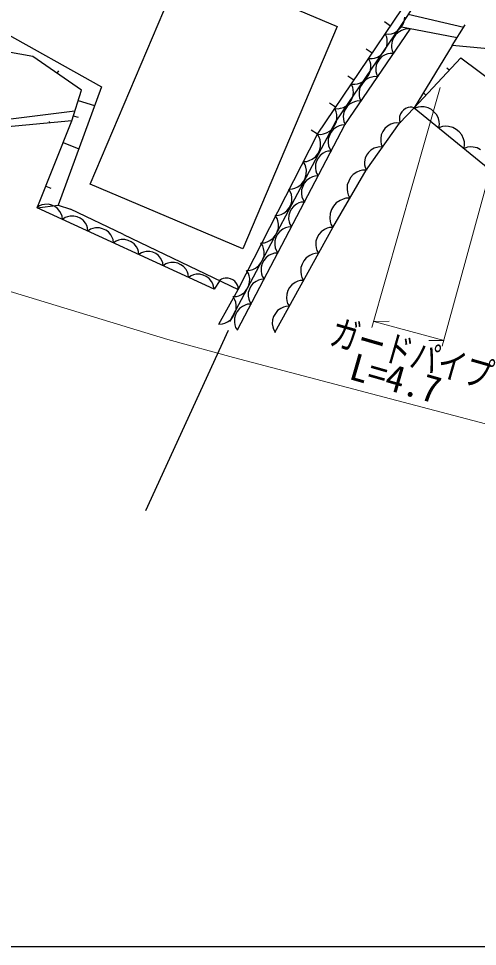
# Model space of a CAD drawing. Units: millimetres, scale not verified. Extents: x 40000 to 680000, y 20000 to 380000.
# Drawn here: x 125844 to 156900, y 205000 to 267838 of the extents above; entities that cross this region are included whole.
import ezdxf
from ezdxf.enums import TextEntityAlignment as Align

# ---------------------------------------------------------------- set-up
doc = ezdxf.new("R2010")
doc.units = ezdxf.units.MM
doc.header["$LTSCALE"] = 1000
for name, color, linetype, lineweight in [('M-BGD', 7, 'Continuous', 25), ('M-STR-HTXT', 7, 'Continuous', 13), ('M-TTL-BAND', 7, 'Continuous', 25)]:
    doc.layers.add(name, color=color, linetype=linetype, lineweight=lineweight)
doc.styles.add('ＭＳ ゴシック', font='')
doc.styles.get('ＭＳ ゴシック').set_extended_font_data('MS Gothic')

msp = doc.modelspace()

# ---------------------------------------------------------------- linework, layer by layer
at = {"layer": 'M-BGD'}
for p, q in [((130699, 256625), (137079, 271684)), ((137079, 271684), (147411, 267307)), ((146065, 260001), (151808, 268492)), ((146065, 260001), (151808, 268492)), ((152697, 268839), (151706, 267370)), ((123323, 267749), (131452, 263216)), ((151946, 267647), (151983, 267926)), ((152222, 268135), (155982, 267264)), ((147411, 267307), (141032, 252248)), ((151706, 267370), (147309, 260892)), ((147930, 260639), (152348, 267118)), ((151019, 267325), (150605, 267605)), ((151522, 267021), (151698, 267206)), ((151658, 267299), (155533, 266565)), ((151698, 267206), (151840, 267414)), ((151948, 267100), (151759, 267035)), ((151840, 267414), (151946, 267647)), ((152115, 267131), (151948, 267100)), ((152348, 267118), (152115, 267131)), ((155181, 266017), (156071, 267402)), ((150757, 266582), (150659, 266793)), ((150659, 266793), (150903, 266780)), ((150790, 266415), (150757, 266582)), ((150903, 266780), (151078, 266814)), ((151078, 266814), (151277, 266882)), ((151221, 266530), (151119, 266309)), ((151356, 266728), (151221, 266530)), ((151277, 266882), (151522, 267021)), ((151524, 266904), (151356, 266728)), ((151759, 267035), (151524, 266904)), ((126801, 265269), (123120, 265944)), ((150663, 265728), (150764, 265949)), ((150764, 265949), (150799, 266215)), ((150799, 266215), (150790, 266415)), ((151119, 266309), (151083, 266043)), ((151083, 266043), (151092, 265844)), ((151092, 265844), (151123, 265677)), ((155181, 266017), (152629, 261796)), ((160629, 265504), (155181, 266017)), ((130114, 262999), (126801, 265269)), ((149780, 265494), (149366, 265774)), ((149938, 265156), (150127, 265221)), ((150127, 265221), (150361, 265353)), ((150439, 265262), (150279, 265095)), ((150361, 265353), (150528, 265529)), ((150661, 265387), (150439, 265262)), ((150528, 265529), (150663, 265728)), ((150841, 265448), (150661, 265387)), ((151000, 265478), (150841, 265448)), ((151221, 265465), (151000, 265478)), ((151123, 265677), (151221, 265465)), ((152629, 261796), (155770, 265182)), ((155770, 265182), (164899, 258311)), ((149642, 264915), (149538, 265137)), ((149538, 265137), (149771, 265124)), ((149676, 264740), (149642, 264915)), ((149686, 264530), (149676, 264740)), ((149771, 265124), (149938, 265156)), ((150054, 264697), (150019, 264445)), ((150151, 264907), (150054, 264697)), ((150279, 265095), (150151, 264907)), ((128457, 264134), (128569, 264297)), ((148542, 263663), (148128, 263943)), ((149402, 263809), (149543, 264018)), ((149543, 264018), (149649, 264251)), ((149649, 264251), (149686, 264530)), ((150019, 264445), (150028, 264255)), ((150028, 264255), (150058, 264097)), ((150058, 264097), (150151, 263895)), ((154985, 264336), (154827, 264482)), ((148460, 263186), (148362, 263397)), ((148362, 263397), (148607, 263384)), ((148607, 263384), (148782, 263418)), ((148782, 263418), (148980, 263486)), ((149024, 263308), (148922, 263087)), ((148980, 263486), (149226, 263624)), ((149159, 263506), (149024, 263308)), ((149327, 263682), (149159, 263506)), ((149226, 263624), (149402, 263809)), ((149562, 263813), (149327, 263682)), ((149751, 263877), (149562, 263813)), ((149918, 263909), (149751, 263877)), ((150151, 263895), (149918, 263909)), ((131452, 263216), (128519, 255207)), ((129439, 260913), (130114, 262999)), ((148493, 263019), (148460, 263186)), ((148467, 262553), (148502, 262819)), ((148502, 262819), (148493, 263019)), ((148922, 263087), (148886, 262821)), ((148886, 262821), (148895, 262621)), ((153414, 262642), (153239, 262805)), ((129886, 262295), (130984, 261939)), ((147304, 261832), (146889, 262112)), ((148064, 261957), (148232, 262133)), ((148242, 262040), (148082, 261873)), ((148232, 262133), (148366, 262332)), ((148464, 262164), (148242, 262040)), ((148366, 262332), (148467, 262553)), ((148644, 262226), (148464, 262164)), ((148803, 262256), (148644, 262226)), ((149024, 262243), (148803, 262256)), ((148895, 262621), (148926, 262455)), ((148926, 262455), (149024, 262243)), ((118875, 260225), (129658, 261590)), ((147345, 261518), (147242, 261740)), ((147242, 261740), (147475, 261728)), ((147379, 261343), (147345, 261518)), ((147475, 261728), (147641, 261760)), ((147641, 261760), (147830, 261825)), ((147856, 261475), (147822, 261222)), ((147830, 261825), (148064, 261957)), ((147954, 261685), (147856, 261475)), ((148082, 261873), (147954, 261685)), ((151635, 260758), (152629, 261796)), ((151783, 261520), (151687, 261379)), ((151899, 261641), (151783, 261520)), ((152036, 261743), (151899, 261641)), ((152213, 261807), (152036, 261743)), ((152351, 261829), (152213, 261807)), ((152470, 261832), (152351, 261829)), ((152629, 261796), (152470, 261832)), ((152629, 261796), (157623, 257715)), ((152897, 261847), (152667, 261765)), ((153075, 261865), (152897, 261847)), ((153285, 261857), (153075, 261865)), ((153559, 261795), (153285, 261857)), ((153781, 261668), (153559, 261795)), ((153976, 261508), (153781, 261668)), ((154145, 261316), (153976, 261508)), ((129439, 260913), (108641, 258950)), ((127108, 255023), (129439, 260913)), ((127953, 260773), (127944, 260870)), ((129548, 261252), (129866, 261149)), ((147309, 260892), (140123, 247306)), ((147246, 260622), (147352, 260854)), ((147352, 260854), (147389, 261134)), ((147389, 261134), (147379, 261343)), ((147822, 261222), (147831, 261033)), ((147831, 261033), (147861, 260874)), ((147861, 260874), (147954, 260673)), ((151402, 260776), (151235, 260747)), ((151635, 260758), (151402, 260776)), ((151632, 261200), (151615, 261061)), ((151615, 261061), (151617, 260942)), ((151617, 260942), (151660, 260785)), ((151687, 261379), (151632, 261200)), ((154260, 261059), (154145, 261316)), ((154311, 260855), (154260, 261059)), ((154328, 260678), (154311, 260855)), ((140666, 246749), (147930, 260639)), ((146065, 260001), (145651, 260281)), ((146683, 260090), (146929, 260228)), ((146929, 260228), (147105, 260413)), ((147137, 260331), (146991, 260137)), ((147105, 260413), (147246, 260622)), ((147355, 260488), (147137, 260331)), ((147535, 260574), (147355, 260488)), ((147697, 260625), (147535, 260574)), ((147930, 260639), (147697, 260625)), ((149377, 257568), (151635, 260758)), ((150498, 260190), (150392, 259971)), ((150637, 260386), (150498, 260190)), ((150808, 260559), (150637, 260386)), ((151045, 260686), (150808, 260559)), ((151235, 260747), (151045, 260686)), ((154293, 260436), (154328, 260678)), ((154535, 260523), (154293, 260436)), ((154720, 260541), (154535, 260523)), ((154940, 260532), (154720, 260541)), ((155228, 260467), (154940, 260532)), ((155460, 260334), (155228, 260467)), ((155665, 260167), (155460, 260334)), ((155841, 259966), (155665, 260167)), ((140715, 249497), (146065, 260001)), ((146065, 260001), (146310, 259988)), ((146199, 259802), (146070, 260011)), ((146253, 259633), (146199, 259802)), ((146287, 259425), (146253, 259633)), ((146310, 259988), (146485, 260021)), ((146485, 260021), (146683, 260090)), ((146804, 259693), (146799, 259425)), ((146880, 259924), (146804, 259693)), ((146991, 260137), (146880, 259924)), ((150392, 259971), (150352, 259706)), ((150352, 259706), (150357, 259506)), ((155962, 259697), (155841, 259966)), ((156015, 259483), (155962, 259697)), ((128856, 259441), (129915, 259021)), ((146088, 258677), (146204, 258901)), ((146204, 258901), (146283, 259144)), ((146283, 259144), (146287, 259425)), ((146799, 259425), (146831, 259228)), ((146831, 259228), (146882, 259066)), ((146882, 259066), (147003, 258867)), ((149694, 258936), (149531, 258772)), ((149919, 259057), (149694, 258936)), ((150100, 259115), (149919, 259057)), ((150259, 259142), (150100, 259115)), ((150480, 259125), (150259, 259142)), ((150357, 259506), (150386, 259339)), ((150386, 259339), (150480, 259125)), ((155997, 259044), (156034, 259298)), ((156227, 259127), (155997, 259044)), ((156034, 259298), (156015, 259483)), ((156404, 259144), (156227, 259127)), ((156614, 259136), (156404, 259144)), ((156889, 259074), (156614, 259136)), ((157111, 258947), (156889, 259074)), ((145517, 258216), (145707, 258307)), ((145707, 258307), (145934, 258473)), ((145934, 258473), (146088, 258677)), ((146111, 258390), (146005, 258188)), ((146250, 258574), (146111, 258390)), ((146457, 258724), (146250, 258574)), ((146628, 258805), (146457, 258724)), ((146782, 258854), (146628, 258805)), ((147003, 258867), (146782, 258854)), ((149299, 258378), (149260, 258126)), ((149400, 258586), (149299, 258378)), ((149531, 258772), (149400, 258586)), ((145103, 258147), (145347, 258162)), ((145231, 257939), (145103, 258147)), ((145285, 257769), (145231, 257939)), ((145320, 257562), (145285, 257769)), ((145347, 258162), (145517, 258216)), ((145933, 257968), (145929, 257713)), ((145929, 257713), (145959, 257526)), ((146005, 258188), (145933, 257968)), ((149260, 258126), (149266, 257936)), ((149266, 257936), (149293, 257777)), ((149293, 257777), (149382, 257575)), ((145120, 256813), (145236, 257037)), ((145236, 257037), (145315, 257280)), ((145315, 257280), (145320, 257562)), ((145548, 257032), (145330, 256875)), ((145728, 257119), (145548, 257032)), ((145890, 257169), (145728, 257119)), ((146123, 257183), (145890, 257169)), ((145959, 257526), (146007, 257372)), ((146007, 257372), (146123, 257183)), ((147120, 253690), (149377, 257568)), ((148320, 257063), (148187, 256835)), ((148491, 257269), (148320, 257063)), ((148738, 257431), (148491, 257269)), ((148940, 257517), (148738, 257431)), ((149121, 257564), (148940, 257517)), ((149377, 257568), (149121, 257564)), ((127690, 256496), (128031, 256361)), ((141032, 252248), (130699, 256625)), ((144550, 256352), (144739, 256443)), ((144739, 256443), (144967, 256609)), ((144967, 256609), (145120, 256813)), ((145072, 256468), (144996, 256237)), ((145183, 256681), (145072, 256468)), ((145330, 256875), (145183, 256681)), ((148092, 256585), (148073, 256290)), ((148187, 256835), (148092, 256585)), ((144135, 256283), (144380, 256298)), ((144258, 256085), (144135, 256283)), ((144309, 255923), (144258, 256085)), ((144342, 255726), (144309, 255923)), ((144380, 256298), (144550, 256352)), ((144996, 256237), (144992, 255969)), ((144992, 255969), (145024, 255772)), ((145024, 255772), (145074, 255610)), ((148073, 256290), (148099, 256072)), ((148099, 256072), (148147, 255891)), ((148147, 255891), (148270, 255667)), ((127269, 255158), (127086, 255033)), ((127108, 255023), (128519, 255207)), ((127420, 255214), (127269, 255158)), ((127606, 255254), (127420, 255214)), ((127861, 255262), (127606, 255254)), ((128084, 255201), (127861, 255262)), ((128291, 255105), (128084, 255201)), ((128519, 255207), (129353, 254927)), ((144152, 255013), (144263, 255226)), ((144263, 255226), (144338, 255457)), ((144338, 255457), (144342, 255726)), ((144650, 255268), (144443, 255118)), ((144821, 255349), (144650, 255268)), ((144975, 255398), (144821, 255349)), ((145196, 255411), (144975, 255398)), ((145074, 255610), (145196, 255411)), ((147165, 255139), (147026, 254901)), ((147343, 255355), (147165, 255139)), ((147602, 255524), (147343, 255355)), ((147813, 255613), (147602, 255524)), ((148002, 255663), (147813, 255613)), ((148270, 255667), (148002, 255663)), ((139071, 249502), (127108, 255023)), ((128482, 254975), (128291, 255105)), ((128641, 254776), (128482, 254975)), ((128732, 254609), (128641, 254776)), ((128787, 254457), (128732, 254609)), ((132936, 253209), (129353, 254927)), ((143214, 254508), (143447, 254523)), ((143342, 254300), (143214, 254508)), ((143447, 254523), (143609, 254574)), ((143609, 254574), (143789, 254660)), ((143789, 254660), (144006, 254818)), ((144006, 254818), (144152, 255013)), ((144126, 254512), (144121, 254257)), ((144198, 254732), (144126, 254512)), ((144304, 254934), (144198, 254732)), ((144443, 255118), (144304, 254934)), ((146927, 254639), (146907, 254331)), ((147026, 254901), (146927, 254639)), ((128811, 254237), (128787, 254457)), ((128994, 254362), (128811, 254237)), ((129146, 254418), (128994, 254362)), ((129331, 254457), (129146, 254418)), ((129586, 254465), (129331, 254457)), ((129809, 254404), (129586, 254465)), ((130016, 254309), (129809, 254404)), ((130207, 254179), (130016, 254309)), ((130366, 253980), (130207, 254179)), ((130457, 253812), (130366, 253980)), ((143396, 254130), (143342, 254300)), ((143431, 253923), (143396, 254130)), ((143426, 253641), (143431, 253923)), ((144121, 254257), (144152, 254070)), ((144152, 254070), (144200, 253916)), ((144200, 253916), (144316, 253727)), ((146907, 254331), (146934, 254103)), ((146934, 254103), (146984, 253914)), ((146984, 253914), (147113, 253679)), ((130512, 253661), (130457, 253812)), ((130536, 253441), (130512, 253661)), ((130719, 253566), (130536, 253441)), ((130871, 253621), (130719, 253566)), ((131057, 253661), (130871, 253621)), ((131311, 253669), (131057, 253661)), ((131534, 253608), (131311, 253669)), ((131741, 253513), (131534, 253608)), ((131932, 253383), (131741, 253513)), ((132092, 253183), (131932, 253383)), ((143193, 246574), (147120, 253690)), ((143231, 253174), (143348, 253398)), ((143348, 253398), (143426, 253641)), ((143523, 253419), (143376, 253225)), ((143740, 253576), (143523, 253419)), ((143921, 253663), (143740, 253576)), ((144083, 253713), (143921, 253663)), ((144316, 253727), (144083, 253713)), ((146320, 253400), (146169, 253210)), ((146541, 253553), (146320, 253400)), ((146723, 253635), (146541, 253553)), ((146886, 253682), (146723, 253635)), ((147120, 253690), (146886, 253682)), ((132182, 253016), (132092, 253183)), ((132238, 252865), (132182, 253016)), ((132261, 252645), (132238, 252865)), ((132445, 252769), (132261, 252645)), ((132596, 252825), (132445, 252769)), ((132782, 252865), (132596, 252825)), ((133036, 252873), (132782, 252865)), ((132936, 253209), (140715, 249497)), ((133259, 252812), (133036, 252873)), ((133466, 252716), (133259, 252812)), ((133657, 252586), (133466, 252716)), ((142247, 252644), (142491, 252659)), ((142375, 252436), (142247, 252644)), ((142491, 252659), (142661, 252713)), ((142661, 252713), (142850, 252804)), ((142850, 252804), (143078, 252970)), ((143078, 252970), (143231, 253174)), ((143189, 252781), (143184, 252513)), ((143265, 253013), (143189, 252781)), ((143376, 253225), (143265, 253013)), ((145972, 252770), (145961, 252502)), ((146053, 253000), (145972, 252770)), ((146169, 253210), (146053, 253000)), ((133817, 252387), (133657, 252586)), ((133907, 252220), (133817, 252387)), ((133963, 252069), (133907, 252220)), ((133987, 251848), (133963, 252069)), ((134303, 252019), (134160, 251967)), ((134479, 252057), (134303, 252019)), ((134721, 252065), (134479, 252057)), ((134932, 252007), (134721, 252065)), ((135128, 251916), (134932, 252007)), ((142429, 252266), (142375, 252436)), ((142463, 252059), (142429, 252266)), ((142459, 251777), (142463, 252059)), ((143184, 252513), (143216, 252316)), ((143216, 252316), (143267, 252154)), ((143267, 252154), (143389, 251955)), ((145961, 252502), (145989, 252304)), ((145989, 252304), (146036, 252141)), ((146036, 252141), (146153, 251939)), ((134160, 251967), (133987, 251848)), ((135309, 251793), (135128, 251916)), ((135460, 251605), (135309, 251793)), ((135545, 251446), (135460, 251605)), ((135598, 251303), (135545, 251446)), ((142264, 251310), (142380, 251534)), ((142449, 251453), (142338, 251240)), ((142380, 251534), (142459, 251777)), ((142596, 251647), (142449, 251453)), ((142813, 251804), (142596, 251647)), ((142994, 251890), (142813, 251804)), ((143156, 251941), (142994, 251890)), ((143389, 251955), (143156, 251941)), ((145155, 251434), (145034, 251214)), ((145314, 251635), (145155, 251434)), ((145546, 251795), (145314, 251635)), ((145737, 251881), (145546, 251795)), ((145909, 251930), (145737, 251881)), ((146153, 251939), (145909, 251930)), ((135621, 251094), (135598, 251303)), ((135804, 251219), (135621, 251094)), ((135955, 251275), (135804, 251219)), ((136141, 251314), (135955, 251275)), ((136396, 251322), (136141, 251314)), ((136619, 251261), (136396, 251322)), ((136826, 251166), (136619, 251261)), ((137017, 251036), (136826, 251166)), ((137176, 250837), (137017, 251036)), ((137266, 250670), (137176, 250837)), ((141279, 250780), (141523, 250796)), ((141401, 250582), (141279, 250780)), ((141523, 250796), (141693, 250849)), ((141693, 250849), (141883, 250940)), ((141883, 250940), (142111, 251106)), ((142111, 251106), (142264, 251310)), ((142262, 251009), (142257, 250741)), ((142257, 250741), (142290, 250543)), ((142338, 251240), (142262, 251009)), ((144949, 250973), (144937, 250691)), ((145034, 251214), (144949, 250973)), ((137322, 250518), (137266, 250670)), ((137346, 250298), (137322, 250518)), ((137529, 250423), (137346, 250298)), ((137680, 250478), (137529, 250423)), ((137866, 250518), (137680, 250478)), ((138121, 250526), (137866, 250518)), ((138344, 250465), (138121, 250526)), ((138551, 250370), (138344, 250465)), ((138742, 250240), (138551, 250370)), ((138901, 250041), (138742, 250240)), ((139457, 250098), (139071, 249502)), ((139588, 250190), (139452, 250100)), ((139700, 250230), (139588, 250190)), ((139837, 250258), (139700, 250230)), ((140025, 250261), (139837, 250258)), ((140189, 250214), (140025, 250261)), ((140340, 250142), (140189, 250214)), ((140480, 250044), (140340, 250142)), ((141453, 250420), (141401, 250582)), ((141485, 250223), (141453, 250420)), ((141481, 249954), (141485, 250223)), ((142087, 250121), (141915, 250039)), ((142241, 250169), (142087, 250121)), ((142462, 250182), (142241, 250169)), ((142290, 250543), (142340, 250381)), ((142340, 250381), (142462, 250182)), ((145139, 250100), (144906, 250092)), ((144937, 250691), (144966, 250483)), ((144966, 250483), (145016, 250312)), ((145016, 250312), (145139, 250100)), ((138992, 249873), (138901, 250041)), ((139047, 249722), (138992, 249873)), ((139071, 249502), (139047, 249722)), ((139390, 247142), (140715, 249497)), ((140595, 249896), (140480, 250044)), ((140660, 249772), (140595, 249896)), ((140700, 249660), (140660, 249772)), ((140715, 249497), (140700, 249660)), ((141150, 249315), (141296, 249510)), ((141296, 249510), (141406, 249723)), ((141464, 249504), (141392, 249284)), ((141406, 249723), (141481, 249954)), ((141569, 249706), (141464, 249504)), ((141709, 249890), (141569, 249706)), ((141915, 250039), (141709, 249890)), ((144188, 249620), (144073, 249410)), ((144339, 249811), (144188, 249620)), ((144560, 249963), (144339, 249811)), ((144743, 250045), (144560, 249963)), ((144906, 250092), (144743, 250045)), ((140358, 249005), (140590, 249020)), ((140486, 248797), (140358, 249005)), ((140590, 249020), (140752, 249071)), ((140752, 249071), (140932, 249158)), ((140932, 249158), (141150, 249315)), ((141392, 249284), (141387, 249029)), ((141387, 249029), (141418, 248842)), ((141418, 248842), (141466, 248688)), ((143992, 249180), (143981, 248912)), ((143981, 248912), (144009, 248714)), ((144073, 249410), (143992, 249180)), ((140540, 248627), (140486, 248797)), ((140574, 248420), (140540, 248627)), ((140570, 248138), (140574, 248420)), ((141006, 248348), (140789, 248191)), ((141187, 248434), (141006, 248348)), ((141349, 248485), (141187, 248434)), ((141581, 248499), (141349, 248485)), ((141466, 248688), (141581, 248499)), ((143594, 248212), (143373, 248059)), ((143777, 248294), (143594, 248212)), ((143940, 248341), (143777, 248294)), ((144173, 248349), (143940, 248341)), ((144009, 248714), (144056, 248551)), ((144056, 248551), (144173, 248349)), ((140222, 247467), (140375, 247671)), ((140375, 247671), (140491, 247895)), ((140531, 247784), (140455, 247553)), ((140491, 247895), (140570, 248138)), ((140642, 247997), (140531, 247784)), ((140789, 248191), (140642, 247997)), ((143106, 247658), (143025, 247429)), ((143222, 247869), (143106, 247658)), ((143373, 248059), (143222, 247869)), ((139390, 247142), (139635, 247157)), ((139635, 247157), (139804, 247210)), ((139804, 247210), (139994, 247301)), ((139994, 247301), (140222, 247467)), ((140455, 247553), (140450, 247285)), ((140450, 247285), (140482, 247087)), ((140482, 247087), (140533, 246926)), ((143025, 247429), (143015, 247161)), ((143015, 247161), (143042, 246963)), ((143042, 246963), (143089, 246800)), ((140025, 246704), (134427, 234511)), ((140533, 246926), (140655, 246726)), ((143089, 246800), (143207, 246598))]:
    msp.add_line(p, q, dxfattribs=at)
at = {"layer": 'M-STR-HTXT'}
for p, q in [((154375, 263160), (149749, 246910)), ((158975, 261991), (154513, 245648)), ((123372, 249935), (135954, 246101)), ((149897, 247329), (150936, 247337)), ((149897, 247329), (154651, 246045)), ((135954, 246101), (140395, 244879)), ((154651, 246045), (153612, 246035)), ((161359, 239363), (140395, 244879))]:
    msp.add_line(p, q, dxfattribs=at)
at = {"layer": 'M-TTL-BAND'}
msp.add_line((40000, 205000), (579000, 205000), dxfattribs=at)

# ---------------------------------------------------------------- texts
at = {"layer": 'M-STR-HTXT', "style": 'ＭＳ ゴシック', "width": 0.75}
msp.add_text('ガードパイプ', height=1833, rotation=344, dxfattribs=at).set_placement((146656, 245286), align=Align.BOTTOM_LEFT)
at = {"layer": 'M-STR-HTXT', "style": 'ＭＳ ゴシック'}
msp.add_text('L=4.7', height=1833, rotation=344, dxfattribs=at).set_placement((147959, 242924), align=Align.BOTTOM_LEFT)

doc.saveas('drawing.dxf')
